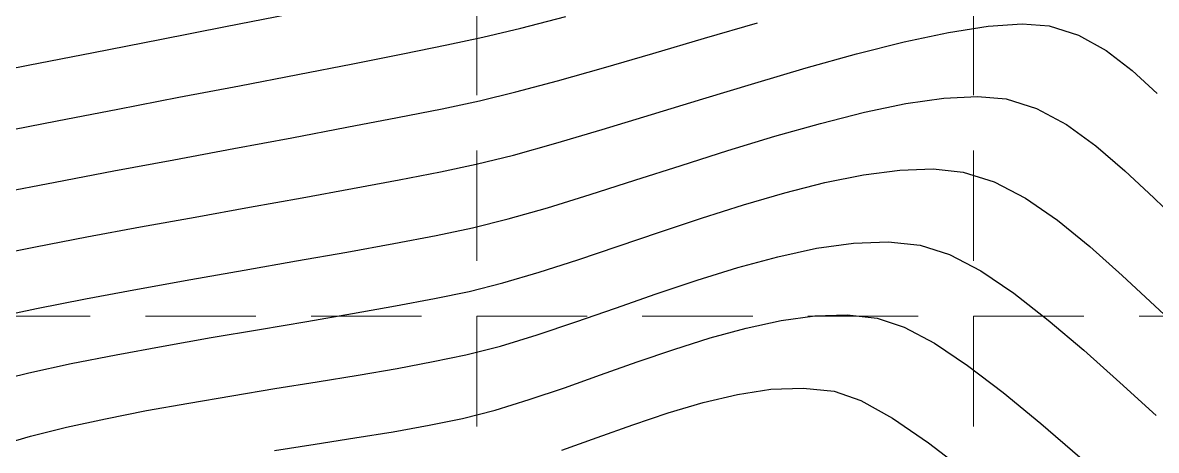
# Model space of a CAD drawing. Header units: inches. Extents: x 2547543 to 2548696, y 7125653 to 7126375.
# Drawn here: x 2548067.14 to 2548108.21, y 7125883.51 to 7125899 of the extents above; entities that cross this region are included whole.
import ezdxf

# ---------------------------------------------------------------- set-up
doc = ezdxf.new("R2010")
doc.units = ezdxf.units.IN
doc.header["$MEASUREMENT"] = 0
doc.linetypes.add('HIDDEN', pattern=[0.375, 0.25, -0.125])
for name, color, linetype in [('CONT-MJR', 6, 'Continuous'), ('CONT-MNR', 14, 'Continuous'), ('GRID', 254, 'HIDDEN')]:
    doc.layers.add(name, color=color, linetype=linetype)

msp = doc.modelspace()

# ---------------------------------------------------------------- linework, layer by layer
at = {"layer": 'CONT-MJR', "color": 35}
for points, elevation in [([(2548085.187441677, 7125898.804347116), (2548086.814756641, 7125899.221576302)], 575), ([(2548080.910904623, 7125897.872077833), (2548082.498515066, 7125898.196017186)], 575), ([(2548068.385492037, 7125895.453119437), (2548070.578166123, 7125895.875116917)], 575), ([(2548066.268379446, 7125895.041202703), (2548068.385492037, 7125895.453119437)], 575), ([(2548095.894516788, 7125890.829399051), (2548097.234385878, 7125891.017078307)], 570), ([(2548097.234385878, 7125891.017078307), (2548098.493624046, 7125891.064157141)], 570), ([(2548098.493624046, 7125891.064157141), (2548099.654152159, 7125890.945452078)], 570), ([(2548085.776414853, 7125887.694244137), (2548087.174484565, 7125888.160989111)], 570), ([(2548104.293696776, 7125888.227245835), (2548105.577108195, 7125887.133844496)], 570), ([(2548084.442347313, 7125887.288366525), (2548085.776414853, 7125887.694244137)], 570), ([(2548083.190361081, 7125886.968539745), (2548084.442347313, 7125887.288366525)], 570), ([(2548082.007127403, 7125886.723070974), (2548083.190361081, 7125886.968539745)], 570), ([(2548079.289766476, 7125886.238430589), (2548080.698583663, 7125886.480529183)], 570), ([(2548073.152495594, 7125885.224792557), (2548074.712040402, 7125885.489956178)], 570), ([(2548071.617860422, 7125884.947653227), (2548073.152495594, 7125885.224792557)], 570), ([(2548070.133171503, 7125884.656054399), (2548071.617860422, 7125884.947653227)], 570)]:
    msp.add_lwpolyline(points, dxfattribs=dict(at, elevation=elevation))
at = {"layer": 'CONT-MJR', "color": 35, "extrusion": (0.2309040975740222, -0.9729765144768534, 0), "elevation": -6344968.87042048}
msp.add_lwpolyline([(4124624.860234804, 575.0000000000009), (4124626.277088678, 575.0000000000009)], dxfattribs=at)
at = {"layer": 'CONT-MJR', "color": 35, "extrusion": (0.2098008216993615, -0.9777441460905163, 0), "elevation": -6432715.444846553}
msp.add_lwpolyline([(3986392.043549205, 575.0000000000009), (3986393.383737304, 575.0000000000009)], dxfattribs=at)
at = {"layer": 'CONT-MJR', "color": 35, "extrusion": (0.1941740452580338, -0.9809670943248459, 0), "elevation": -6495500.151912668}
msp.add_lwpolyline([(3883246.09352896, 575), (3883247.943191683, 575)], dxfattribs=at)
at = {"layer": 'CONT-MJR', "color": 35, "extrusion": (0.1907288654220614, -0.9816427557389772, 0), "elevation": -6509093.436626743}
msp.add_lwpolyline([(3860415.705694347, 575), (3860417.733829862, 575)], dxfattribs=at)
at = {"layer": 'CONT-MJR', "color": 35, "extrusion": (0.188774121187098, -0.9820205350042528, 0), "elevation": -6516766.291839772}
msp.add_lwpolyline([(3847446.854357239, 575), (3847449.010064962, 575)], dxfattribs=at)
at = {"layer": 'CONT-MJR', "color": 35, "extrusion": (0.1879218533236853, -0.9821839832960988, 0), "elevation": -6520102.64991273}
msp.add_lwpolyline([(3841787.927725629, 575), (3841790.160089885, 575)], dxfattribs=at)
at = {"layer": 'CONT-MJR', "color": 35, "extrusion": (0.1880026197390542, -0.9821685267667931, 0), "elevation": -6519786.709581917}
msp.add_lwpolyline([(3842321.818364933, 575.0000000000009), (3842324.076464198, 575.0000000000009)], dxfattribs=at)
at = {"layer": 'CONT-MJR', "color": 35, "extrusion": (0.2112462813099612, -0.9774328665605188, 0), "elevation": -6426804.118038977}
msp.add_lwpolyline([(3995909.178379738, 570), (3995910.613179939, 570)], dxfattribs=at)
at = {"layer": 'CONT-MJR', "color": 35, "extrusion": (-0.3038582603565909, -0.9527172495620441, 0), "elevation": -7563220.350356087}
msp.add_lwpolyline([(262357.6679379889, 570.0000000000005), (262358.781817981, 570.0000000000005)], dxfattribs=at)
at = {"layer": 'CONT-MJR', "color": 35, "extrusion": (0.2623242096050741, -0.964979797226384, 0), "elevation": -6207913.521491027}
msp.add_lwpolyline([(4328151.806938145, 570.0000000000009), (4328153.306341061, 570.0000000000009)], dxfattribs=at)
at = {"layer": 'CONT-MJR', "color": 35, "extrusion": (-0.4653298751017034, -0.8851373381220754, 0), "elevation": -7493099.231247902}
msp.add_lwpolyline([(-1060470.701674271, 570), (-1060469.419182784, 570)], dxfattribs=at)
at = {"layer": 'CONT-MJR', "color": 35, "extrusion": (0.2970805709898303, -0.9548524149523613, 0), "elevation": -6047184.465350682}
msp.add_lwpolyline([(4550014.764301906, 570), (4550016.307249286, 570)], dxfattribs=at)
at = {"layer": 'CONT-MJR', "color": 35, "extrusion": (-0.5598647087650346, -0.8285840379101223, 0), "elevation": -7330991.018821793}
msp.add_lwpolyline([(-1878217.814925627, 570.0000000000005), (-1878216.370448895, 570.0000000000005)], dxfattribs=at)
at = {"layer": 'CONT-MJR', "color": 35, "extrusion": (0.3187479760470332, -0.9478395052781456, 0), "elevation": -5942000.712502797}
msp.add_lwpolyline([(4686543.203103472, 570), (4686544.76623879, 570)], dxfattribs=at)
at = {"layer": 'CONT-MJR', "color": 35, "extrusion": (0.3290849456162205, -0.9443003222326938, 0), "elevation": -5890441.356622979}
msp.add_lwpolyline([(4751183.586773731, 570), (4751185.145426853, 570)], dxfattribs=at)
at = {"layer": 'CONT-MJR', "color": 35, "extrusion": (-0.6158775237597303, -0.7878419103650065, 0), "elevation": -7183393.556684375}
msp.add_lwpolyline([(-2381172.623320997, 570), (-2381171.041429436, 570)], dxfattribs=at)
at = {"layer": 'CONT-MJR', "color": 35, "extrusion": (0.3286201149820457, -0.9444621856004544, 0), "elevation": -5892779.206608784}
msp.add_lwpolyline([(4748282.16872762, 570), (4748283.697632395, 570)], dxfattribs=at)
at = {"layer": 'CONT-MJR', "color": 35, "extrusion": (-0.6654024845147832, -0.7464847845747117, 0), "elevation": -7014882.103825389}
msp.add_lwpolyline([(-2839460.960430822, 570), (-2839459.207865684, 570)], dxfattribs=at)
at = {"layer": 'CONT-MJR', "color": 35, "extrusion": (0.1822482702499099, -0.9832525453772881, 0), "elevation": -6542162.720275873}
msp.add_lwpolyline([(3804087.317782788, 570.0000000000009), (3804088.648614574, 570.0000000000009)], dxfattribs=at)
at = {"layer": 'CONT-MJR', "color": 35, "extrusion": (0.1599868770288539, -0.9871191413292291, 0), "elevation": -6626439.453332448}
msp.add_lwpolyline([(3655303.067630661, 570), (3655304.621905283, 570)], dxfattribs=at)
at = {"layer": 'CONT-MJR', "color": 35, "extrusion": (0.1623264273664887, -0.9867371134088513, 0), "elevation": -6617755.809634526}
msp.add_lwpolyline([(3671002.554024096, 570.0000000000009), (3671004.058025514, 570.0000000000009)], dxfattribs=at)
at = {"layer": 'CONT-MJR', "color": 35, "extrusion": (0.6701370803909665, 0.7422373565680127, 0), "elevation": 6996679.67254526}
msp.add_lwpolyline([(2884020.298731419, 570), (2884018.519198455, 570)], dxfattribs=at)
at = {"layer": 'CONT-MJR', "color": 35, "extrusion": (0.1617931599716421, -0.9868246923270569, 0), "elevation": -6619738.696679}
msp.add_lwpolyline([(3667422.574751708, 570.0000000000005), (3667424.154989656, 570.0000000000005)], dxfattribs=at)
at = {"layer": 'CONT-MJR', "color": 35, "extrusion": (0.2138085749797539, -0.9768755771668811, 0), "elevation": -6416303.442085896}
msp.add_lwpolyline([(4012721.28270833, 570.0000000000009), (4012722.725784688, 570.0000000000009)], dxfattribs=at)
at = {"layer": 'CONT-MJR', "color": 35, "extrusion": (0.2429172821352801, -0.9700470060981627, 0), "elevation": -6293472.848107927}
msp.add_lwpolyline([(4202745.544911145, 570.0000000000009), (4202746.895038052, 570.0000000000009)], dxfattribs=at)
at = {"layer": 'CONT-MJR', "color": 35, "extrusion": (0.2832534717001069, -0.9590450827619298, 0), "elevation": -6112295.088195884}
msp.add_lwpolyline([(4462141.675979712, 570), (4462142.911198455, 570)], dxfattribs=at)
at = {"layer": 'CONT-MNR', "color": 35}
for points, elevation in [([(2548074.487771089, 7125898.86327042), (2548076.780472309, 7125899.314629721)], 576), ([(2548067.33361293, 7125897.462326365), (2548069.705893628, 7125897.927254857)], 576), ([(2548093.65582022, 7125896.817667333), (2548095.525742323, 7125897.366264859)], 573), ([(2548107.325311288, 7125897.273099706), (2548108.231792453, 7125896.439759613)], 573), ([(2548091.774594319, 7125896.246877998), (2548093.65582022, 7125896.817667333)], 573), ([(2548082.334781874, 7125895.888147905), (2548083.685173123, 7125896.17545975)], 574), ([(2548100.506558463, 7125896.26971547), (2548101.729445966, 7125896.334296573)], 572), ([(2548101.729445966, 7125896.334296573), (2548102.769914405, 7125896.241778092)], 572), ([(2548080.716960387, 7125895.564820462), (2548082.334781874, 7125895.888147905)], 574), ([(2548096.037879097, 7125895.356495252), (2548097.631325275, 7125895.758502751)], 572), ([(2548088.133952524, 7125895.131715392), (2548089.92099497, 7125895.677144727)], 573), ([(2548094.379812868, 7125894.886636406), (2548096.037879097, 7125895.356495252)], 572), ([(2548076.887547179, 7125894.835907204), (2548078.883838782, 7125895.211924528)], 574), ([(2548092.686576342, 7125894.371238273), (2548094.379812868, 7125894.886636406)], 572), ([(2548106.01308989, 7125894.540708954), (2548107.067073685, 7125893.638160704)], 572), ([(2548070.440953598, 7125893.633597932), (2548072.613974466, 7125894.040296804)], 574), ([(2548089.312391406, 7125893.293072379), (2548090.98761927, 7125893.832612911)], 572), ([(2548098.910281691, 7125893.663392296), (2548100.122313745, 7125893.704580079)], 571), ([(2548068.313283217, 7125893.229566085), (2548070.440953598, 7125893.633597932)], 574), ([(2548079.087037528, 7125892.992263561), (2548080.771352371, 7125893.307301193)], 573), ([(2548087.690342505, 7125892.774928738), (2548089.312391406, 7125893.293072379)], 572), ([(2548101.212033282, 7125893.593615086), (2548102.330719586, 7125893.242748784)], 571), ([(2548066.283093444, 7125892.834648367), (2548068.313283217, 7125893.229566085)], 574), ([(2548102.330719586, 7125893.242748784), (2548103.470187224, 7125892.643620357)], 571), ([(2548093.245235369, 7125892.403828522), (2548094.743413957, 7125892.840269849)], 571), ([(2548084.723580599, 7125891.892080363), (2548086.150922318, 7125892.300494046)], 572), ([(2548083.437767102, 7125891.571999747), (2548084.723580599, 7125891.892080363)], 572), ([(2548080.580466262, 7125891.000285152), (2548082.113608812, 7125891.294485364)], 572), ([(2548087.248017063, 7125890.416680834), (2548088.707376525, 7125890.9070036)], 571), ([(2548071.295492346, 7125889.351944277), (2548073.224055027, 7125889.698310368)], 572), ([(2548082.059729488, 7125889.008664693), (2548083.314064091, 7125889.270269746)], 571), ([(2548077.433155248, 7125888.18259201), (2548079.08521786, 7125888.465064756)], 571), ([(2548094.613611691, 7125888.212854449), (2548095.836207579, 7125888.378263061)], 569), ([(2548092.045328654, 7125887.584676598), (2548093.345849579, 7125887.940696923)], 569), ([(2548093.345849579, 7125887.940696923), (2548094.613611691, 7125888.212854449)], 569), ([(2548099.06963908, 7125887.977941121), (2548100.16727488, 7125887.392888658)], 569), ([(2548072.226426702, 7125887.289615499), (2548073.969702463, 7125887.595106312)], 571), ([(2548070.520860972, 7125886.975974134), (2548072.226426702, 7125887.289615499)], 571), ([(2548089.395640019, 7125886.712592019), (2548090.724456331, 7125887.167679591)], 569), ([(2548088.071287133, 7125886.242299996), (2548089.395640019, 7125886.712592019)], 569), ([(2548065.970996023, 7125885.983757426), (2548067.359088426, 7125886.323284027)], 571), ([(2548067.359088426, 7125886.323284027), (2548068.887062477, 7125886.653943287)], 571), ([(2548101.37068562, 7125886.585695445), (2548102.661378482, 7125885.599925241)], 569), ([(2548086.763805082, 7125885.779689642), (2548088.071287133, 7125886.242299996)], 569), ([(2548085.48560128, 7125885.34764707), (2548086.763805082, 7125885.779689642)], 569), ([(2548095.415029365, 7125885.766671112), (2548096.538389912, 7125885.649126065)], 568), ([(2548083.06665807, 7125884.666809743), (2548084.249083139, 7125884.969058398)], 569), ([(2548089.235029284, 7125884.437694648), (2548090.516064531, 7125884.869927825)], 568), ([(2548098.648136547, 7125884.676634027), (2548099.953110467, 7125883.781397367)], 568), ([(2548104.020860647, 7125884.479141808), (2548105.430639298, 7125883.26690891)], 569), ([(2548077.731411607, 7125883.736757056), (2548079.171218084, 7125883.960204397)], 569), ([(2548079.171218084, 7125883.960204397), (2548080.554108789, 7125884.18574596)], 569), ([(2548076.255310562, 7125883.509479439), (2548077.731411607, 7125883.736757056)], 569), ([(2548099.953110467, 7125883.781397367), (2548101.388371987, 7125882.680196321)], 568)]:
    msp.add_lwpolyline(points, dxfattribs=dict(at, elevation=elevation))
at = {"layer": 'CONT-MNR', "color": 35, "extrusion": (0.2813278619700174, -0.9596117100574476, 0), "elevation": -6121246.361053556}
msp.add_lwpolyline([(4449892.53986726, 574), (4449894.534007397, 574)], dxfattribs=at)
at = {"layer": 'CONT-MNR', "color": 35, "extrusion": (0.192229788081401, -0.9813499419545404, 0), "elevation": -6503184.617044493}
msp.add_lwpolyline([(3870360.356183973, 576), (3870362.779045973, 576)], dxfattribs=at)
at = {"layer": 'CONT-MNR', "color": 35, "extrusion": (-0.2090373683859305, 0.9779076534204469, 0), "elevation": 6435822.563648749}
msp.add_lwpolyline([(-3981384.616880279, 573.0000000000009), (-3981386.255510058, 573.0000000000009)], dxfattribs=at)
at = {"layer": 'CONT-MNR', "color": 35, "extrusion": (0.1564384848271951, -0.987687703915044, 0), "elevation": -6639541.463108364}
msp.add_lwpolyline([(3631492.495655146, 573.0000000000009), (3631493.948951968, 573.0000000000009)], dxfattribs=at)
at = {"layer": 'CONT-MNR', "color": 35, "extrusion": (0.07213702867856876, -0.9973947308329975, 0), "elevation": -6923521.473898283}
msp.add_lwpolyline([(3055504.793332721, 573), (3055506.025991978, 573)], dxfattribs=at)
at = {"layer": 'CONT-MNR', "color": 35, "extrusion": (-0.07369857550771508, -0.9972805623134011, 0), "elevation": -7294312.111152477}
msp.add_lwpolyline([(2016005.332209768, 573.0000000000005), (2016006.319456469, 573.0000000000005)], dxfattribs=at)
at = {"layer": 'CONT-MNR', "color": 35, "extrusion": (-0.3026227627839206, -0.9531104151382603, 0), "elevation": -7562882.820764177}
msp.add_lwpolyline([(272165.5642879452, 573), (272166.6797040869, 573)], dxfattribs=at)
at = {"layer": 'CONT-MNR', "color": 35, "extrusion": (0.1919652022782739, -0.9814017327854386, 0), "elevation": -6504227.85694907}
msp.add_lwpolyline([(3868604.461641902, 576.0000000000009), (3868606.911405232, 576.0000000000009)], dxfattribs=at)
at = {"layer": 'CONT-MNR', "color": 35, "extrusion": (-0.2823874562167112, 0.9593004349897144, 0), "elevation": 6116328.303081199}
msp.add_lwpolyline([(-4456647.992572159, 574.0000000000009), (-4456649.943399815, 574.0000000000009)], dxfattribs=at)
at = {"layer": 'CONT-MNR', "color": 35, "extrusion": (0.2435057945943117, -0.9698994422098577, 0), "elevation": -6290927.899994838}
msp.add_lwpolyline([(4206595.616920934, 573.0000000000009), (4206597.401150698, 573.0000000000009)], dxfattribs=at)
at = {"layer": 'CONT-MNR', "color": 35, "extrusion": (-0.4891129859792712, -0.8722204348365391, 0), "elevation": -7461665.770305359}
msp.add_lwpolyline([(-1262859.926676138, 573.0000000000009), (-1262858.787851519, 573.0000000000009)], dxfattribs=at)
at = {"layer": 'CONT-MNR', "color": 35, "extrusion": (-0.2796692057250787, 0.9600964198293336, 0), "elevation": 6128926.756577014}
msp.add_lwpolyline([(-4439304.393557684, 574.0000000000005), (-4439306.258108798, 574.0000000000005)], dxfattribs=at)
at = {"layer": 'CONT-MNR', "color": 35, "extrusion": (0.2665072792534708, -0.9638329056973063, 0), "elevation": -6189088.358384314}
msp.add_lwpolyline([(4355041.833893251, 573), (4355043.721863606, 573)], dxfattribs=at)
at = {"layer": 'CONT-MNR', "color": 35, "extrusion": (-0.6088408208819519, -0.7932924144524457, 0), "elevation": -7204312.008555207}
msp.add_lwpolyline([(-2317144.119209613, 573.0000000000005), (-2317142.932894331, 573.0000000000005)], dxfattribs=at)
at = {"layer": 'CONT-MNR', "color": 35, "extrusion": (0.1933625767223618, -0.9811273688585437, 0), "elevation": -6498712.162678569}
msp.add_lwpolyline([(3877858.167671102, 576), (3877860.493476826, 576)], dxfattribs=at)
at = {"layer": 'CONT-MNR', "color": 35, "extrusion": (-0.2723967130302003, 0.9621850293630342, 0), "elevation": 6162340.926412276}
msp.add_lwpolyline([(-4392801.582867286, 574.0000000000009), (-4392803.318247982, 574.0000000000009)], dxfattribs=at)
at = {"layer": 'CONT-MNR', "color": 35, "extrusion": (0.2588076998678027, -0.9659288661641381, 0), "elevation": -6223645.102541117}
msp.add_lwpolyline([(4305505.732645951, 574), (4305507.296172307, 574)], dxfattribs=at)
at = {"layer": 'CONT-MNR', "color": 35, "extrusion": (0.2351139564855468, -0.9719678119494043, 0), "elevation": -6327051.677162919}
msp.add_lwpolyline([(4152052.967459264, 574), (4152054.316930492, 574)], dxfattribs=at)
at = {"layer": 'CONT-MNR', "color": 35, "extrusion": (0.2938008359177569, -0.955866658490622, 0), "elevation": -6062775.140883167}
msp.add_lwpolyline([(4529228.304922946, 573.0000000000009), (4529230.244104874, 573.0000000000009)], dxfattribs=at)
at = {"layer": 'CONT-MNR', "color": 35, "extrusion": (0.1434072947271155, -0.9896637549284354, 0), "elevation": -6686825.059178801}
msp.add_lwpolyline([(3543666.831575099, 572), (3543668.221801636, 572)], dxfattribs=at)
at = {"layer": 'CONT-MNR', "color": 35, "extrusion": (-0.3011208354652484, -0.9535859911139167, 0), "elevation": -7562441.665218837}
msp.add_lwpolyline([(284079.2755460525, 572), (284080.4280782882, 572)], dxfattribs=at)
at = {"layer": 'CONT-MNR', "color": 35, "extrusion": (0.2036250766046265, -0.9790489406448281, 0), "elevation": -6457744.118132916}
msp.add_lwpolyline([(3945723.356310311, 572.0000000000009), (3945724.887772438, 572.0000000000009)], dxfattribs=at)
at = {"layer": 'CONT-MNR', "color": 35, "extrusion": (-0.4760657574645784, -0.8794096852830752, 0), "elevation": -7479646.864613029}
msp.add_lwpolyline([(-1151567.805272216, 572), (-1151566.577656013, 572)], dxfattribs=at)
at = {"layer": 'CONT-MNR', "color": 35, "extrusion": (0.1890398401507933, -0.98196941848296, 0), "elevation": -6515722.752531546}
msp.add_lwpolyline([(3849213.631605395, 574.0000000000009), (3849215.498386142, 574.0000000000009)], dxfattribs=at)
at = {"layer": 'CONT-MNR', "color": 35, "extrusion": (-0.5858623371393659, -0.8104105884806789, 0), "elevation": -7267739.73229492}
msp.add_lwpolyline([(-2109782.449853953, 572.0000000000009), (-2109781.136249063, 572.0000000000009)], dxfattribs=at)
at = {"layer": 'CONT-MNR', "color": 35, "extrusion": (0.2838990606976189, -0.9588541720903182, 0), "elevation": -6109294.449119524}
msp.add_lwpolyline([(4466278.118904775, 573.0000000000005), (4466279.872617947, 573.0000000000005)], dxfattribs=at)
at = {"layer": 'CONT-MNR', "color": 35, "extrusion": (0.1831919453227367, -0.9830771644020989, 0), "elevation": -6538517.327249542}
msp.add_lwpolyline([(3810360.594836097, 574), (3810362.738443491, 574)], dxfattribs=at)
at = {"layer": 'CONT-MNR', "color": 35, "extrusion": (0.2676992482122921, -0.9635025233524683, 0), "elevation": -6183696.633159909}
msp.add_lwpolyline([(4362682.767559113, 573.0000000000009), (4362684.362923473, 573.0000000000009)], dxfattribs=at)
at = {"layer": 'CONT-MNR', "color": 35, "extrusion": (0.1828628068362199, -0.9831384408494968, 0), "elevation": -6539792.646222248}
msp.add_lwpolyline([(3808169.122300323, 574), (3808171.325694214, 574)], dxfattribs=at)
at = {"layer": 'CONT-MNR', "color": 35, "extrusion": (-0.2388768555942033, 0.9710498688849232, 0), "elevation": 6310920.122817891}
msp.add_lwpolyline([(-4176527.33012794, 573.0000000000005), (-4176528.72427841, 573.0000000000005)], dxfattribs=at)
at = {"layer": 'CONT-MNR', "color": 35, "extrusion": (0.3022090172906953, -0.9532416849195131, 0), "elevation": -6022642.970221802}
msp.add_lwpolyline([(4582455.918838194, 572), (4582457.701132337, 572)], dxfattribs=at)
at = {"layer": 'CONT-MNR', "color": 35, "extrusion": (0.2067191993405521, -0.9784003130743577, 0), "elevation": -6445239.00331191}
msp.add_lwpolyline([(3966103.517549082, 573), (3966104.830445141, 573)], dxfattribs=at)
at = {"layer": 'CONT-MNR', "color": 35, "extrusion": (0.1297910481834326, -0.991541367675321, 0), "elevation": -6734897.920468377}
msp.add_lwpolyline([(3451421.361044098, 571.0000000000009), (3451422.686288069, 571.0000000000009)], dxfattribs=at)
at = {"layer": 'CONT-MNR', "color": 35, "extrusion": (-0.1013050785833714, -0.9948554071085993, 0), "elevation": -7347369.365611911}
msp.add_lwpolyline([(1813101.962818676, 571), (1813103.058173367, 571)], dxfattribs=at)
at = {"layer": 'CONT-MNR', "color": 35, "extrusion": (0.1922989706277044, -0.9813363877363996, 0), "elevation": -6502905.08817463}
msp.add_lwpolyline([(3870826.327616382, 573), (3870827.861830179, 573)], dxfattribs=at)
at = {"layer": 'CONT-MNR', "color": 35, "extrusion": (0.1976967098105116, -0.9802632355291606, 0), "elevation": -6481500.898849494}
msp.add_lwpolyline([(3906570.668021288, 571.0000000000009), (3906572.09184907, 571.0000000000009)], dxfattribs=at)
at = {"layer": 'CONT-MNR', "color": 35, "extrusion": (-0.6842875657181415, -0.729212264984305, 0), "elevation": -6939927.022037464}
msp.add_lwpolyline([(-3018049.485420063, 572.0000000000009), (-3018048.048457089, 572.0000000000009)], dxfattribs=at)
at = {"layer": 'CONT-MNR', "color": 35, "extrusion": (0.1790875106946437, -0.9838331482081685, 0), "elevation": -6554360.595622554}
msp.add_lwpolyline([(3783041.256882059, 573.0000000000009), (3783043.107544414, 573.0000000000009)], dxfattribs=at)
at = {"layer": 'CONT-MNR', "color": 35, "extrusion": (-0.2458867056352161, 0.9692985752552518, 0), "elevation": 6280575.155390698}
msp.add_lwpolyline([(-4222026.919610074, 571.0000000000009), (-4222028.422869774, 571.0000000000009)], dxfattribs=at)
at = {"layer": 'CONT-MNR', "color": 35, "extrusion": (-0.176919410021267, 0.9842253412495163, 0), "elevation": 6562679.809174394}
msp.add_lwpolyline([(-3768588.996823684, 573), (-3768590.942378354, 573)], dxfattribs=at)
at = {"layer": 'CONT-MNR', "color": 35, "extrusion": (0.294520746292111, -0.9556450857946888, 0), "elevation": -6059359.724083112}
msp.add_lwpolyline([(4533789.12664913, 572), (4533790.737519328, 572)], dxfattribs=at)
at = {"layer": 'CONT-MNR', "color": 35, "extrusion": (0.5681239691610296, 0.8229429844556168, 0), "elevation": 7311842.016367018}
msp.add_lwpolyline([(1951446.538051391, 571), (1951445.133106148, 571)], dxfattribs=at)
at = {"layer": 'CONT-MNR', "color": 35, "extrusion": (-0.6952158586824202, -0.71880102242308, 0), "elevation": -6893584.097126964}
msp.add_lwpolyline([(-3122450.862678159, 572), (-3122449.407253121, 572)], dxfattribs=at)
at = {"layer": 'CONT-MNR', "color": 35, "extrusion": (0.176844250666825, -0.9842388485556183, 0), "elevation": -6562967.572481647}
msp.add_lwpolyline([(3768085.838819037, 573.0000000000009), (3768087.836991086, 573.0000000000009)], dxfattribs=at)
at = {"layer": 'CONT-MNR', "color": 35, "extrusion": (0.3024151499163663, -0.9531763095571888, 0), "elevation": -6021649.823024142}
msp.add_lwpolyline([(4583758.341937263, 571), (4583759.935492748, 571)], dxfattribs=at)
at = {"layer": 'CONT-MNR', "color": 35, "extrusion": (0.1786929127195193, -0.9839048952738341, 0), "elevation": -6555877.330901007}
msp.add_lwpolyline([(3780406.258900807, 573), (3780408.267414053, 573)], dxfattribs=at)
at = {"layer": 'CONT-MNR', "color": 35, "extrusion": (0.315997517462547, -0.9487600165255212, 0), "elevation": -5955570.677817044}
msp.add_lwpolyline([(4669290.10393226, 571), (4669291.705380156, 571)], dxfattribs=at)
at = {"layer": 'CONT-MNR', "color": 35, "extrusion": (-0.6299268978328295, -0.7766544298378191, 0), "elevation": -7139475.110951247}
msp.add_lwpolyline([(-2509794.198722587, 571.0000000000005), (-2509792.693738086, 571.0000000000005)], dxfattribs=at)
at = {"layer": 'CONT-MNR', "color": 35, "extrusion": (0.1887739251215591, -0.9820205726939737, 0), "elevation": -6516762.725494602}
msp.add_lwpolyline([(3847437.193002509, 573), (3847439.095488378, 573)], dxfattribs=at)
at = {"layer": 'CONT-MNR', "color": 35, "extrusion": (0.1825517289354349, -0.9831962501264352, 0), "elevation": -6540995.063124008}
msp.add_lwpolyline([(3806096.109936751, 573.0000000000009), (3806098.086537641, 573.0000000000009)], dxfattribs=at)
at = {"layer": 'CONT-MNR', "color": 35, "extrusion": (0.2051215912509086, -0.9787364981457957, 0), "elevation": -6451703.2339508}
msp.add_lwpolyline([(3955575.12626726, 572.0000000000005), (3955576.479193501, 572.0000000000005)], dxfattribs=at)
at = {"layer": 'CONT-MNR', "color": 35, "extrusion": (0.321345619808685, -0.9469619805619296, 0), "elevation": -5929130.621564957}
msp.add_lwpolyline([(4702816.959184907, 571.0000000000009), (4702818.542701251, 571.0000000000009)], dxfattribs=at)
at = {"layer": 'CONT-MNR', "color": 35, "extrusion": (0.1980843516566783, -0.9801849772511072, 0), "elevation": -6479958.876493422}
msp.add_lwpolyline([(3909103.269047981, 573), (3909105.055309849, 573)], dxfattribs=at)
at = {"layer": 'CONT-MNR', "color": 35, "extrusion": (0.1788429638016528, -0.9838776317706591, 0), "elevation": -6555298.478600387}
msp.add_lwpolyline([(3781413.226623819, 572), (3781414.953288474, 572)], dxfattribs=at)
at = {"layer": 'CONT-MNR', "color": 35, "extrusion": (0.6650868516842283, 0.7467660140343569, 0), "elevation": 7016084.8030082}
msp.add_lwpolyline([(2836497.534360065, 571), (2836495.957618801, 571)], dxfattribs=at)
at = {"layer": 'CONT-MNR', "color": 35, "extrusion": (0.1737481381968105, -0.9847901220428352, 0), "elevation": -6574782.802066292}
msp.add_lwpolyline([(3747431.304124721, 572.0000000000009), (3747433.153463777, 572.0000000000009)], dxfattribs=at)
at = {"layer": 'CONT-MNR', "color": 35, "extrusion": (-0.3065112339624192, 0.9518670408491069, 0), "elevation": 6001882.857707382}
msp.add_lwpolyline([(-4609604.263677416, 571.0000000000009), (-4609605.733293168, 571.0000000000009)], dxfattribs=at)
at = {"layer": 'CONT-MNR', "color": 35, "extrusion": (0.1730158371588177, -0.9849190424051276, 0), "elevation": -6577567.435942563}
msp.add_lwpolyline([(3742537.611468987, 572), (3742539.577192793, 572)], dxfattribs=at)
at = {"layer": 'CONT-MNR', "color": 35, "extrusion": (0.1719783240217008, -0.9851007339692155, 0), "elevation": -6581505.811502162}
msp.add_lwpolyline([(3735609.336425549, 572.0000000000009), (3735611.265461632, 572.0000000000009)], dxfattribs=at)
at = {"layer": 'CONT-MNR', "color": 35, "extrusion": (0.283221616324008, -0.959054490655675, 0), "elevation": -6112443.77930304}
msp.add_lwpolyline([(4461957.875812386, 571), (4461959.250174105, 571)], dxfattribs=at)
at = {"layer": 'CONT-MNR', "color": 35, "extrusion": (0.2443813358140495, -0.969679206080929, 0), "elevation": -6287122.646159307}
msp.add_lwpolyline([(4212257.743741253, 571.0000000000005), (4212258.998781471, 571.0000000000005)], dxfattribs=at)
at = {"layer": 'CONT-MNR', "color": 35, "extrusion": (-0.6812917447380796, -0.7320119934480195, 0), "elevation": -6952241.078466119}
msp.add_lwpolyline([(-2989565.063262323, 571), (-2989563.448532556, 571)], dxfattribs=at)
at = {"layer": 'CONT-MNR', "color": 35, "extrusion": (0.1835142803724229, -0.983017044053353, 0), "elevation": -6537263.216869622}
msp.add_lwpolyline([(3812498.059180552, 572), (3812499.969367649, 572)], dxfattribs=at)
at = {"layer": 'CONT-MNR', "color": 35, "extrusion": (0.1939562863658783, -0.9810101727195072, 0), "elevation": -6496355.518372711}
msp.add_lwpolyline([(3881791.169214049, 572.0000000000005), (3881792.987370721, 572.0000000000005)], dxfattribs=at)
at = {"layer": 'CONT-MNR', "color": 35, "extrusion": (0.1744756486170152, -0.984661489060922, 0), "elevation": -6572010.195771878}
msp.add_lwpolyline([(3752289.358210291, 571.0000000000009), (3752290.935954351, 571.0000000000009)], dxfattribs=at)
at = {"layer": 'CONT-MNR', "color": 35, "extrusion": (0.1855513469430189, -0.982634569739754, 0), "elevation": -6529344.821738328}
msp.add_lwpolyline([(3826050.376068451, 571.0000000000009), (3826051.822148059, 571.0000000000009)], dxfattribs=at)
at = {"layer": 'CONT-MNR', "color": 35, "extrusion": (0.6818791118429426, 0.731464884209953, 0), "elevation": 6949839.113812008}
msp.add_lwpolyline([(2995143.05468744, 571.0000000000009), (2995141.438086009, 571.0000000000009)], dxfattribs=at)
at = {"layer": 'CONT-MNR', "color": 35, "extrusion": (0.2094693988965157, -0.9778152028506881, 0), "elevation": -6434060.058907668}
msp.add_lwpolyline([(3984193.19882492, 572.0000000000005), (3984194.88238826, 572.0000000000005)], dxfattribs=at)
at = {"layer": 'CONT-MNR', "color": 35, "extrusion": (0.03069188230150996, -0.9995288932095912, 0), "elevation": -7044325.466362515}
msp.add_lwpolyline([(2765602.338355877, 569), (2765603.503927238, 569)], dxfattribs=at)
at = {"layer": 'CONT-MNR', "color": 35, "extrusion": (-0.1060139596254582, -0.994364641549835, 0), "elevation": -7355865.331157796}
msp.add_lwpolyline([(1778293.91464091, 569), (1778295.015888036, 569)], dxfattribs=at)
at = {"layer": 'CONT-MNR', "color": 35, "extrusion": (0.1665331648630194, -0.9860358538109587, 0), "elevation": -6602041.839024151}
msp.add_lwpolyline([(3699190.678051254, 571), (3699192.418884709, 571)], dxfattribs=at)
at = {"layer": 'CONT-MNR', "color": 35, "extrusion": (-0.3117365421437605, -0.9501685788807434, 0), "elevation": -7565130.446272707}
msp.add_lwpolyline([(199722.9694829932, 569), (199723.9938991508, 569)], dxfattribs=at)
at = {"layer": 'CONT-MNR', "color": 35, "extrusion": (0.1679252888057516, -0.9857997247816136, 0), "elevation": -6596811.972819815}
msp.add_lwpolyline([(3708507.350461433, 571.0000000000009), (3708509.122554223, 571.0000000000009)], dxfattribs=at)
at = {"layer": 'CONT-MNR', "color": 35, "extrusion": (-0.3010522151655942, 0.953607657133629, 0), "elevation": 6028192.209929045}
msp.add_lwpolyline([(-4575142.942762757, 569.0000000000009), (-4575144.327894592, 569.0000000000009)], dxfattribs=at)
at = {"layer": 'CONT-MNR', "color": 35, "extrusion": (-0.5570482948427141, -0.8304801004315664, 0), "elevation": -7337322.530979113}
msp.add_lwpolyline([(-1853316.938621687, 569), (-1853315.489567411, 569)], dxfattribs=at)
at = {"layer": 'CONT-MNR', "color": 35, "extrusion": (0.1933848423437872, -0.9811229804421404, 0), "elevation": -6498613.252204022}
msp.add_lwpolyline([(3878007.407979146, 571.0000000000009), (3878009.073212279, 571.0000000000009)], dxfattribs=at)
at = {"layer": 'CONT-MNR', "color": 35, "extrusion": (0.2287331410346311, -0.9734891628531012, 0), "elevation": -6354139.02509584}
msp.add_lwpolyline([(4110465.852185569, 568.0000000000009), (4110467.13110822, 568.0000000000009)], dxfattribs=at)
at = {"layer": 'CONT-MNR', "color": 35, "extrusion": (0.1487819525371218, -0.9888700271518203, 0), "elevation": -6667464.369607399}
msp.add_lwpolyline([(3579935.986324723, 568), (3579937.213465164, 568)], dxfattribs=at)
at = {"layer": 'CONT-MNR', "color": 35, "extrusion": (0.03908922838572317, -0.9992357240532431, 0), "elevation": -7020836.539953614}
msp.add_lwpolyline([(2824692.169350335, 568.0000000000009), (2824693.343177598, 568.0000000000009)], dxfattribs=at)
at = {"layer": 'CONT-MNR', "color": 35, "extrusion": (-0.3272027106197993, -0.9449541714617995, 0), "elevation": -7567379.463783557}
msp.add_lwpolyline([(76225.35327814193, 568.0000000000009), (76226.37173485197, 568.0000000000009)], dxfattribs=at)
at = {"layer": 'CONT-MNR', "color": 35, "extrusion": (0.6361163440866832, 0.7715931549630236, 0), "elevation": 7119174.301265523}
msp.add_lwpolyline([(2566793.724541685, 569), (2566791.962625893, 569)], dxfattribs=at)
at = {"layer": 'CONT-MNR', "color": 35, "extrusion": (0.2927586100131661, -0.9561863815507722, 0), "elevation": -6067700.560952968}
msp.add_lwpolyline([(4522607.636672572, 569.0000000000005), (4522608.929849474, 569.0000000000005)], dxfattribs=at)
at = {"layer": 'CONT-MNR', "color": 35, "extrusion": (-0.2842169849184288, 0.958759983251219, 0), "elevation": 6107802.654767013}
msp.add_lwpolyline([(-4468304.733111355, 568.0000000000009), (-4468306.05516795, 568.0000000000009)], dxfattribs=at)
at = {"layer": 'CONT-MNR', "color": 35, "extrusion": (-0.4867087976975256, -0.8735642771106368, 0), "elevation": -7465100.325766801}
msp.add_lwpolyline([(-1242304.123343966, 568.0000000000009), (-1242302.809929776, 568.0000000000009)], dxfattribs=at)
at = {"layer": 'CONT-MNR', "color": 35, "extrusion": (0.2008457465444243, -0.9796228795281443, 0), "elevation": -6468908.01070547}
msp.add_lwpolyline([(3927362.864424946, 569.0000000000009), (3927364.096731354, 569.0000000000009)], dxfattribs=at)
at = {"layer": 'CONT-MNR', "color": 35, "extrusion": (0.1761278195161005, -0.9843673050200845, 0), "elevation": -6565699.539861434}
msp.add_lwpolyline([(3763313.631781853, 569.0000000000009), (3763314.957865849, 569.0000000000009)], dxfattribs=at)
at = {"layer": 'CONT-MNR', "color": 35, "extrusion": (0.3381958789135016, -0.9410757395055535, 0), "elevation": -5844243.688443845}
msp.add_lwpolyline([(4807888.345614208, 568.0000000000009), (4807889.711623508, 568.0000000000009)], dxfattribs=at)
at = {"layer": 'CONT-MNR', "color": 35, "extrusion": (0.3412084796928948, -0.9399876453367157, 0), "elevation": -5828813.683899398}
msp.add_lwpolyline([(4826581.866827076, 568.0000000000005), (4826583.229593767, 568.0000000000005)], dxfattribs=at)
at = {"layer": 'GRID', "color": 252, "linetype": 'HIDDEN', "lineweight": 0, "ltscale": 16}
for p, q in [((2548083.583313595, 7126356.376313465), (2548083.583313595, 7125726.296813901)), ((2548101.583313594, 7126356.376313465), (2548101.583313594, 7125726.296813901)), ((2547561.583313602, 7125888.376313471), (2548677.583313586, 7125888.376313471))]:
    msp.add_line(p, q, dxfattribs=at)

doc.saveas('drawing.dxf')
